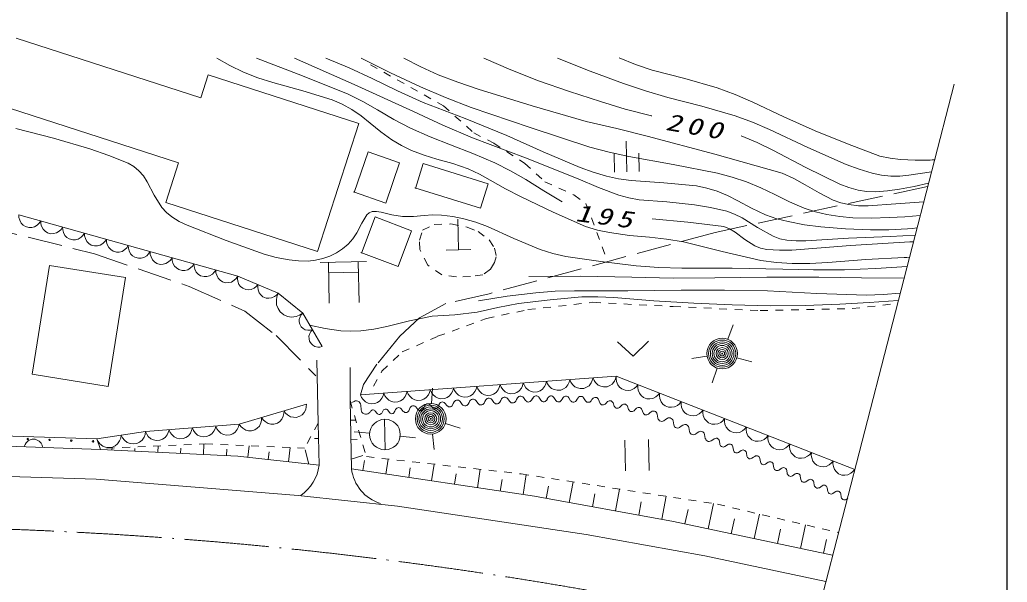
# Model space of a CAD drawing. Units: millimetres, scale not verified. Extents: x -48484 to 680000, y 20000 to 380000.
# Drawn here: x 514869 to 579000, y 293342 to 329852 of the extents above; entities that cross this region are included whole.
import ezdxf

# ---------------------------------------------------------------- set-up
doc = ezdxf.new("R2010")
doc.units = ezdxf.units.MM
doc.header["$LTSCALE"] = 1000
for name, pattern in [('USER1', [1, 0.5, -0.5]), ('USER2', [3, 2.25, -0.75]), ('USER5', [7.000001, 5.508197, -0.688525, 0.114754, -0.688525])]:
    doc.linetypes.add(name, pattern=pattern)
for name, color, linetype, lineweight in [('M-TTL-BAND', 7, 'Continuous', 25), ('S-BGD', 1, 'Continuous', 13), ('S-BGD-HTXT', 6, 'Continuous', 13), ('S-BMK', 3, 'USER5', 13)]:
    doc.layers.add(name, color=color, linetype=linetype, lineweight=lineweight)
doc.styles.add('ＭＳ ゴシック', font='')
doc.styles.get('ＭＳ ゴシック').set_extended_font_data('MS Gothic')

# ---------------------------------------------------------------- blocks, each defined once
blk = doc.blocks.new('BUHIN143')
at = {"layer": 'S-BGD'}
blk.add_lwpolyline([(-183, 715), (-334, 619), (-451, 498), (-573, 318), (-618, 139), (-629, -43), (-572, -265), (-476, -419), (-350, -554), (-157, -653), (4, -700), (183, -715)], dxfattribs=at)
blk = doc.blocks.new('BUHIN144')
at = {"layer": 'S-BGD'}
blk.add_lwpolyline([(-90, 707), (-246, 633), (-373, 531), (-511, 373), (-576, 207), (-608, 34), (-580, -185), (-506, -345), (-401, -489), (-228, -607), (-80, -671), (90, -707)], dxfattribs=at)
blk = doc.blocks.new('BUHIN146')
at = {"layer": 'S-BGD'}
blk.add_lwpolyline([(313, 545), (164, 576), (20, 572), (-161, 534), (-295, 452), (-409, 347), (-506, 178), (-539, 27), (-542, -131), (-483, -306), (-413, -429), (-313, -545)], dxfattribs=at)
blk = doc.blocks.new('BUHIN147')
at = {"layer": 'S-BGD'}
blk.add_lwpolyline([(-499, 628), (-606, 466), (-669, 293), (-710, 61), (-675, -137), (-605, -322), (-450, -517), (-286, -627), (-101, -705), (135, -718), (315, -693), (499, -628)], dxfattribs=at)
blk = doc.blocks.new('BUHIN148')
at = {"layer": 'S-BGD'}
blk.add_lwpolyline([(-431, 627), (-543, 481), (-614, 322), (-667, 105), (-648, -85), (-594, -265), (-460, -459), (-312, -574), (-142, -661), (80, -688), (252, -676), (431, -627)], dxfattribs=at)
blk = doc.blocks.new('BUHIN149')
at = {"layer": 'S-BGD'}
blk.add_lwpolyline([(-553, 522), (-632, 356), (-667, 185), (-674, -39), (-615, -220), (-524, -384), (-353, -546), (-183, -627), (1, -675), (224, -655), (389, -608), (553, -522)], dxfattribs=at)
blk = doc.blocks.new('BUHIN156')
at = {"layer": 'S-BGD'}
blk.add_lwpolyline([(-425, 626), (-537, 482), (-608, 323), (-663, 108), (-645, -81), (-592, -260), (-460, -454), (-313, -569), (-145, -656), (76, -685), (247, -674), (425, -626)], dxfattribs=at)
blk = doc.blocks.new('BUHIN157')
at = {"layer": 'S-BGD'}
blk.add_lwpolyline([(-113, 747), (-277, 665), (-409, 553), (-551, 383), (-616, 205), (-645, 21), (-610, -211), (-527, -378), (-413, -529), (-226, -650), (-67, -714), (113, -747)], dxfattribs=at)
blk = doc.blocks.new('BUHIN191')
at = {"layer": 'S-BGD'}
blk.add_lwpolyline([(-281, 530), (-137, 552), (0, 544), (170, 505), (296, 422), (399, 317), (486, 153), (515, 8), (513, -142), (452, -307), (382, -426), (281, -530)], dxfattribs=at)
blk = doc.blocks.new('BUHIN217')
at = {"layer": 'S-BGD'}
blk.add_lwpolyline([(-225, 339), (-129, 342), (-81, 335), (-33, 315), (8, 279), (36, 236), (50, 190), (53, 138), (40, 87), (-40, -87), (-48, -137), (-51, -181), (-35, -234), (-4, -281), (36, -316), (84, -333), (129, -342), (225, -339)], dxfattribs=at)
blk = doc.blocks.new('BUHIN218')
at = {"layer": 'S-BGD'}
blk.add_lwpolyline([(-289, 379), (-177, 390), (-120, 386), (-63, 366), (-12, 327), (24, 279), (44, 226), (51, 165), (40, 105), (-40, -105), (-46, -164), (-46, -215), (-23, -276), (17, -329), (66, -366), (124, -383), (177, -390), (289, -379)], dxfattribs=at)
blk = doc.blocks.new('BUHIN219')
at = {"layer": 'S-BGD'}
blk.add_lwpolyline([(-284, 430), (-163, 433), (-101, 424), (-41, 399), (11, 353), (46, 299), (64, 240), (67, 174), (50, 111), (-50, -111), (-61, -174), (-65, -229), (-45, -296), (-6, -356), (45, -400), (106, -421), (163, -433), (284, -430)], dxfattribs=at)
blk = doc.blocks.new('BUHIN220')
at = {"layer": 'S-BGD'}
blk.add_lwpolyline([(-236, 422), (-122, 416), (-65, 404), (-11, 376), (34, 329), (64, 277), (76, 220), (75, 158), (55, 100), (-55, -100), (-69, -158), (-77, -209), (-63, -273), (-30, -332), (14, -377), (69, -401), (122, -416), (236, -422)], dxfattribs=at)
blk = doc.blocks.new('BUHIN221')
at = {"layer": 'S-BGD'}
blk.add_lwpolyline([(-140, 460), (-31, 430), (22, 406), (69, 368), (103, 313), (121, 255), (121, 198), (106, 138), (74, 86), (-74, -86), (-101, -139), (-119, -187), (-119, -252), (-99, -317), (-66, -369), (-17, -405), (31, -430), (140, -460)], dxfattribs=at)
blk = doc.blocks.new('BUHIN222')
at = {"layer": 'S-BGD'}
blk.add_lwpolyline([(-68, 553), (51, 498), (106, 460), (152, 406), (180, 337), (189, 268), (177, 202), (149, 136), (102, 83), (-102, -83), (-143, -138), (-173, -190), (-187, -264), (-177, -342), (-149, -409), (-101, -459), (-51, -498), (68, -553)], dxfattribs=at)
blk = doc.blocks.new('BUHIN223')
at = {"layer": 'S-BGD'}
blk.add_lwpolyline([(-54, 475), (48, 426), (95, 393), (134, 347), (157, 287), (164, 228), (154, 171), (129, 116), (88, 70), (-88, -70), (-124, -117), (-150, -161), (-162, -225), (-154, -292), (-131, -349), (-90, -392), (-48, -426), (54, -475)], dxfattribs=at)
blk = doc.blocks.new('BUHIN282')
at = {"layer": 'S-BGD'}
for radius in [995, 880, 765, 645, 530, 390, 270, 155, 30]:
    blk.add_circle((0, 0), radius, dxfattribs=at)
blk = doc.blocks.new('BUHIN283')
at = {"layer": 'S-BGD'}
blk.add_line((851, 516), (-851, -516), dxfattribs=at)
blk.add_circle((0, 0), 995, dxfattribs=at)
blk = doc.blocks.new('BUHIN284')
at = {"layer": 'S-BGD'}
for p, q in [((456, 1177), (-1254, 140)), ((-458, -1173), (1252, -136))]:
    blk.add_line(p, q, dxfattribs=at)
blk = doc.blocks.new('BUHIN286')
at = {"layer": 'S-BGD'}
blk.add_lwpolyline([(-112, 1101), (-402, -244), (925, -609)], dxfattribs=at)
blk = doc.blocks.new('BUHIN287')
at = {"layer": 'S-BGD'}
for p, q in [((-239, 790), (-1266, 168)), ((855, 518), (-855, -518)), ((590, -578), (-436, -1200))]:
    blk.add_line(p, q, dxfattribs=at)

msp = doc.modelspace()

# ---------------------------------------------------------------- linework, layer by layer
at = {"layer": 'M-TTL-BAND'}
msp.add_line((579000, 20000), (579000, 370000), dxfattribs=at)
at = {"layer": 'S-BGD'}
for p, q in [((526635, 324790), (514626, 328664)), ((527112, 326272), (526635, 324790)), ((536887, 323119), (527112, 326272)), ((513255, 324414), (525180, 320567)), ((534204, 314801), (536887, 323119)), ((537493, 321275), (536585, 318639)), ((539538, 320571), (537493, 321275)), ((525180, 320567), (524346, 317981)), ((538638, 317954), (539538, 320571)), ((541062, 320513), (540563, 318902)), ((545293, 319202), (541062, 320513)), ((540526, 318937), (544801, 317613)), ((544801, 317613), (545293, 319202)), ((536549, 318673), (538638, 317954)), ((524346, 317981), (534204, 314801)), ((514811, 317190), (529025, 313210)), ((537942, 317050), (537061, 314701)), ((540316, 316159), (537942, 317050)), ((543325, 316914), (543367, 314915)), ((539441, 313829), (540316, 316159)), ((542563, 314897), (544172, 314932)), ((537024, 314736), (539441, 313829)), ((516806, 313911), (515677, 306845)), ((521743, 313123), (516806, 313911)), ((534388, 314092), (537388, 314156)), ((534913, 314103), (534970, 311456)), ((536855, 314145), (536912, 311498)), ((520614, 306057), (521743, 313123)), ((529025, 313210), (531654, 312108)), ((534928, 313428), (536870, 313470)), ((531654, 312108), (533246, 310811)), ((533246, 310811), (534508, 308638)), ((560845, 309118), (561206, 310051)), ((559497, 308026), (558509, 307866)), ((561448, 307919), (562411, 307652)), ((534245, 303678), (534168, 307754)), ((536319, 305131), (536319, 307270)), ((560162, 307238), (559841, 306291)), ((515677, 306845), (520614, 306057)), ((537002, 305507), (553609, 306717)), ((553609, 306717), (569093, 300660)), ((541614, 304950), (541672, 305949)), ((529115, 303600), (533488, 304910)), ((536414, 300701), (536319, 305131)), ((523046, 303122), (529115, 303600)), ((534245, 303678), (534304, 300937)), ((536346, 303857), (536688, 303864)), ((542509, 303647), (543462, 303342)), ((513750, 302848), (519871, 302649)), ((519871, 302649), (523046, 303122)), ((537592, 303021), (536596, 303110)), ((539583, 302829), (540578, 302726)), ((541674, 302959), (541791, 301966)), ((520112, 301965), (502693, 302586)), ((519871, 302649), (520112, 301965)), ((520855, 301929), (520862, 302059)), ((523828, 301782), (523848, 302188)), ((526801, 301635), (526834, 302318)), ((529690, 301452), (529773, 302196)), ((532326, 301157), (532429, 302080)), ((534267, 302672), (534001, 302666)), ((536373, 302595), (536781, 302603)), ((529030, 301525), (520112, 301965)), ((522342, 301855), (522350, 302016)), ((525314, 301709), (525331, 302035)), ((528287, 301562), (528308, 301981)), ((534304, 300937), (529030, 301525)), ((531008, 301304), (531064, 301805)), ((533645, 301010), (533396, 301928)), ((536400, 301332), (537155, 301560)), ((537157, 300590), (537256, 301250)), ((538644, 300368), (538789, 301337)), ((541617, 299923), (541779, 301005)), ((505227, 300488), (519825, 300030)), ((548307, 298922), (536414, 300701)), ((540130, 300145), (540222, 300761)), ((543103, 299701), (543206, 300383)), ((544590, 299478), (544769, 300673)), ((547563, 299033), (547757, 300326)), ((519825, 300030), (532940, 298978)), ((546077, 299256), (546189, 300006)), ((549058, 298786), (549199, 299568)), ((550560, 298514), (550803, 299855)), ((532940, 298978), (539408, 298275)), ((557321, 297292), (548307, 298922)), ((552063, 298243), (552212, 299070)), ((553565, 297971), (553821, 299388)), ((556570, 297427), (556840, 298921)), ((539408, 298275), (551650, 296434)), ((555067, 297699), (555225, 298572)), ((559571, 296814), (559917, 298444)), ((558071, 297132), (558268, 298061)), ((562571, 296176), (562908, 297765)), ((567658, 295096), (557321, 297292)), ((561071, 296495), (561277, 297467)), ((565571, 295539), (565895, 297066)), ((551650, 296434), (559359, 295056)), ((564071, 295858), (564269, 296793)), ((567071, 295221), (567261, 296119)), ((559359, 295056), (567216, 293385))]:
    msp.add_line(p, q, dxfattribs=at)
at = {"layer": 'S-BGD', "linetype": 'USER1'}
for p, q in [((537644, 326929), (542387, 324270)), ((542387, 324270), (544350, 322515)), ((544350, 322515), (545649, 321837)), ((545649, 321837), (547667, 320532)), ((547667, 320532), (548976, 319340)), ((548976, 319340), (550856, 318482)), ((550856, 318482), (551639, 317921)), ((551639, 317921), (553000, 314291)), ((540820, 315555), (541028, 316204)), ((541028, 316204), (541754, 316552)), ((541776, 316553), (542863, 316598)), ((542863, 316598), (543934, 316399)), ((543934, 316399), (544629, 316103)), ((540855, 314934), (540820, 315555)), ((544629, 316103), (545351, 315563)), ((545351, 315563), (545696, 315037)), ((541366, 313923), (540855, 314934)), ((545696, 315037), (545819, 314463)), ((545819, 314463), (545694, 314104)), ((542290, 313298), (541366, 313923)), ((545437, 313655), (544934, 313288)), ((545694, 314104), (545437, 313655)), ((543226, 313163), (542290, 313298)), ((544136, 313182), (543226, 313163)), ((544934, 313288), (544136, 313182)), ((547870, 311035), (552097, 311511)), ((552097, 311511), (557303, 311238)), ((557303, 311238), (562957, 310974)), ((562957, 310974), (568925, 311102)), ((568925, 311102), (571742, 311419)), ((542002, 309305), (545187, 310464)), ((545187, 310464), (547870, 311035)), ((539712, 308293), (542002, 309305)), ((538391, 307045), (539712, 308293)), ((537834, 306070), (538391, 307045)), ((536319, 305131), (537379, 301494)), ((534245, 303678), (533368, 302039)), ((520531, 302044), (526909, 302321)), ((526909, 302321), (533368, 302039)), ((537379, 301494), (547434, 300376)), ((547434, 300376), (560173, 298405)), ((560173, 298405), (568037, 296565))]:
    msp.add_line(p, q, dxfattribs=at)
at = {"layer": 'S-BGD', "linetype": 'USER2'}
for p, q in [((573826, 319038), (560024, 316046)), ((512495, 316456), (519727, 314666)), ((560024, 316046), (545345, 312072)), ((519727, 314666), (525880, 312536)), ((525880, 312536), (529489, 310939)), ((545345, 312072), (542534, 311434)), ((542534, 311434), (540821, 310499)), ((529489, 310939), (531513, 309354)), ((540821, 310499), (539562, 309317)), ((531513, 309354), (534103, 306740)), ((539562, 309317), (538061, 307487)), ((538061, 307487), (537190, 306184)), ((537190, 306184), (537002, 305507))]:
    msp.add_line(p, q, dxfattribs=at)
at = {"layer": 'S-BGD'}
for points in [[(527678, 327356), (528520, 326883), (529396, 326460), (530341, 326089), (531311, 325774), (533247, 325238), (535156, 324647), (535804, 324366), (536435, 324026), (537046, 323613), (537627, 323146), (538309, 322579), (539031, 322057), (539661, 321687), (540317, 321371), (541126, 321058), (541958, 320800), (542991, 320515), (543999, 320173), (544718, 319837), (545422, 319440), (546413, 318874), (547431, 318363), (549516, 317366), (551618, 316429), (552383, 316204), (553166, 316037), (554460, 315855), (555766, 315732), (556865, 315616), (557967, 315438), (560477, 314803), (563001, 314228), (564014, 314103), (565034, 314038), (566184, 314033), (567341, 314088), (569821, 314285), (572299, 314421), (572468, 314428), (572648, 314435)], [(530239, 327357), (533226, 326214), (536193, 325014), (537159, 324536), (538105, 324001), (539154, 323385), (540241, 322816), (541530, 322247), (542853, 321729), (544297, 321175), (545716, 320566), (546744, 320056), (547746, 319492), (548914, 318749), (550099, 318035)], [(532716, 327359), (536589, 325656), (540440, 323897), (542344, 323016), (544271, 322191), (547710, 320886), (551124, 319526), (552445, 318962), (553781, 318457), (554432, 318285), (555095, 318171), (556891, 318040), (558680, 317848), (559738, 317665), (560787, 317422), (561291, 317238), (561777, 316997), (562774, 316371), (563804, 315796), (564240, 315642), (564691, 315546), (565297, 315498), (565926, 315510), (568701, 315680), (571428, 315788), (572214, 315818), (573012, 315847)], [(534756, 327360), (536270, 326732), (537760, 326048), (539402, 325239), (541068, 324485), (543793, 323439), (546493, 322338), (548870, 321277), (551274, 320269), (552108, 319955), (552966, 319696), (553763, 319530), (554572, 319423), (556689, 319275), (558809, 319066), (559492, 318924), (560165, 318723), (560842, 318444), (561499, 318108), (562389, 317621), (563303, 317190), (564029, 316941), (564774, 316749), (565835, 316548), (566904, 316408), (568506, 316283), (570114, 316218), (571311, 316223), (572514, 316289), (572821, 316313), (573139, 316341)], [(537051, 327362), (538954, 326406), (540891, 325500), (542517, 324808), (544175, 324167), (548023, 322850), (551893, 321590), (553156, 321255), (554433, 320977), (557307, 320466), (560177, 319894), (561126, 319645), (562065, 319335), (562994, 318948), (563908, 318501), (564848, 318035), (565813, 317623), (566546, 317385), (567294, 317204), (568122, 317073), (568967, 317001), (570160, 316977), (571353, 317014), (572351, 317071), (573347, 317144)], [(539808, 327363), (540909, 326797), (542034, 326285), (543328, 325791), (544643, 325352), (548139, 324267), (551656, 323238), (553642, 322803), (555625, 322307), (560009, 321127), (564377, 319889), (565138, 319546), (565877, 319146), (566777, 318613), (567700, 318137), (568187, 317966), (568703, 317850), (569331, 317780), (569970, 317769), (571769, 317910), (573576, 318033)], [(544998, 327366), (546766, 326603), (548567, 325891), (550566, 325188), (552586, 324541), (554195, 324057), (555820, 323631), (555868, 323620), (555927, 323607)], [(549793, 327369), (551919, 326510), (554073, 325704), (555506, 325232), (556964, 324814), (559158, 324244), (561332, 323617), (562454, 323204), (563555, 322734), (566040, 321567), (568545, 320457), (569375, 320144), (570224, 319887), (570824, 319761), (571432, 319694), (572019, 319703), (572615, 319772), (573347, 319882), (574076, 319971)], [(553793, 327372), (554859, 326946), (555944, 326577), (558063, 326030), (560166, 325425), (561327, 324995), (562474, 324504), (564487, 323545), (566531, 322638), (568621, 321795), (570735, 321007), (571390, 320862), (572067, 320774), (573015, 320729), (573984, 320745), (574126, 320750), (574278, 320756)], [(514625, 322802), (517060, 322159), (519421, 321473), (520656, 321045), (521900, 320549), (522272, 320323), (522603, 320052), (522896, 319714), (523147, 319331), (523603, 318476), (524105, 317666), (524401, 317345), (524738, 317070), (525223, 316768), (525750, 316512), (528282, 315525), (530742, 314631), (531530, 314420), (532356, 314263), (532976, 314196), (533591, 314190), (534075, 314243), (534545, 314356), (534999, 314511), (535441, 314727), (535830, 314983), (536187, 315291), (536493, 315633), (536759, 316023), (537078, 316659), (537413, 317197), (537570, 317326), (537755, 317398), (538030, 317416), (538337, 317373), (539035, 317193), (539726, 317076), (540431, 317078), (541126, 317139), (541682, 317180), (542250, 317160), (542986, 317076), (543713, 316933), (544491, 316711), (545249, 316431), (546948, 315651), (548664, 314931), (549484, 314690), (550327, 314482)], [(561724, 322326), (562758, 321888), (563779, 321388), (565927, 320260), (568124, 319174), (568706, 318954), (569311, 318790), (569860, 318711), (570429, 318690), (571213, 318739), (572003, 318850), (572949, 319032), (573891, 319256)], [(555933, 316920), (558252, 316711), (560587, 316438), (560965, 316277), (561320, 316061), (561949, 315586), (562603, 315168), (562981, 315029), (563381, 314947), (564202, 314888), (565021, 314890), (568831, 315192), (572668, 315436), (572788, 315442), (572909, 315448)], [(550327, 314482), (552616, 314156), (554907, 313890), (556379, 313780), (557856, 313730), (561137, 313728), (564416, 313666), (566423, 313616), (568430, 313627), (570457, 313710), (572494, 313839)], [(547941, 313196), (551280, 313202), (554628, 313147), (557315, 313089), (560013, 313091), (563390, 313147), (566768, 313144), (569537, 313104), (572299, 313083)], [(531654, 312108), (531565, 311877), (531534, 311644), (531546, 311342), (531643, 311104), (531782, 310892), (532028, 310691), (532264, 310598), (532517, 310551), (532815, 310599), (533033, 310680), (533246, 310811)], [(533692, 310027), (534699, 309818), (535717, 309668), (536359, 309634), (537011, 309661), (537861, 309773), (538708, 309945), (540179, 310306), (541646, 310603), (543114, 310705), (544585, 310867), (545910, 311175), (547254, 311426), (549306, 311673), (551365, 311860), (552402, 311874), (553440, 311828), (556044, 311607), (558656, 311446), (561141, 311338), (563629, 311289), (565876, 311311), (568132, 311393), (570024, 311502), (571925, 311636)], [(544662, 311609), (546523, 311903), (548387, 312136), (549640, 312228), (550906, 312261), (554364, 312249), (557821, 312296), (560628, 312308), (563434, 312261), (566643, 312089), (569849, 311977), (570945, 312017), (572047, 312109)], [(536443, 305007), (536581, 305082), (536657, 305109), (536741, 305115), (536828, 305093), (536901, 305053), (536957, 304995), (537000, 304921), (537018, 304838), (537033, 304523), (537058, 304444), (537086, 304378), (537149, 304312), (537231, 304267), (537315, 304246), (537398, 304257), (537471, 304278), (537609, 304354)]]:
    msp.add_lwpolyline(points, dxfattribs=at)
for centre in [(515391, 302634), (516804, 302583), (518217, 302533), (519631, 302483)]:
    msp.add_circle(centre, 49.8, dxfattribs=at)
for centre, radius, start, end in [((531596, 301247), 2726, 303.81763, 353.46564), ((539105, 301042), 2713, 187.20734, 252.58923)]:
    msp.add_arc(centre, radius, start, end, dxfattribs=at)
at = {"layer": 'S-BGD-HTXT'}
msp.add_line((557344, 255122), (575548, 325677), dxfattribs=at)
at = {"layer": 'S-BMK'}
msp.add_arc((504222, 22116), 274846, 77.10114, 96.45154, dxfattribs=at)

# ---------------------------------------------------------------- block references
at = {"rotation": 60}
for name, p in [('BUHIN287', (554279, 320977)), ('BUHIN143', (515522, 316991)), ('BUHIN143', (516943, 316593)), ('BUHIN143', (518365, 316195)), ('BUHIN143', (519786, 315797)), ('BUHIN143', (521208, 315399)), ('BUHIN143', (522629, 315001)), ('BUHIN143', (524050, 314603)), ('BUHIN143', (525472, 314205)), ('BUHIN143', (526893, 313807)), ('BUHIN143', (528314, 313409)), ('BUHIN144', (529682, 312935)), ('BUHIN144', (530997, 312384)), ('BUHIN146', (533561, 310267)), ('BUHIN286', (554705, 308483)), ('BUHIN146', (534193, 309181)), ('BUHIN282', (560484, 308185)), ('BUHIN156', (551345, 306552)), ('BUHIN156', (552854, 306662)), ('BUHIN156', (542286, 305892)), ('BUHIN156', (543796, 306002)), ('BUHIN156', (545305, 306112)), ('BUHIN156', (546815, 306222)), ('BUHIN156', (548325, 306332)), ('BUHIN156', (549835, 306442)), ('BUHIN157', (554313, 306442)), ('BUHIN156', (537756, 305562)), ('BUHIN156', (539266, 305672)), ('BUHIN156', (540776, 305782)), ('BUHIN157', (555721, 305891)), ('BUHIN149', (532759, 304691)), ('BUHIN282', (541557, 303952)), ('BUHIN218', (542547, 304883)), ('BUHIN219', (543534, 304976)), ('BUHIN219', (544564, 305038)), ('BUHIN219', (545593, 305101)), ('BUHIN219', (546622, 305164)), ('BUHIN219', (547651, 305227)), ('BUHIN220', (548649, 305251)), ('BUHIN220', (549615, 305238)), ('BUHIN220', (550581, 305225)), ('BUHIN220', (551548, 305212)), ('BUHIN221', (552499, 305097)), ('BUHIN157', (557128, 305341)), ('BUHIN149', (531302, 304255)), ('BUHIN217', (538015, 304379)), ('BUHIN217', (538828, 304431)), ('BUHIN218', (539707, 304517)), ('BUHIN218', (540654, 304639)), ('BUHIN218', (541600, 304761)), ('BUHIN221', (553436, 304879)), ('BUHIN221', (554373, 304662)), ('BUHIN221', (555310, 304445)), ('BUHIN157', (558536, 304790)), ('BUHIN157', (559944, 304240)), ('BUHIN148', (525322, 303302)), ('BUHIN148', (526839, 303421)), ('BUHIN148', (528357, 303540)), ('BUHIN149', (529844, 303818)), ('BUHIN283', (538588, 302931)), ('BUHIN222', (556291, 304119)), ('BUHIN222', (557317, 303683)), ('BUHIN157', (561351, 303689)), ('BUHIN147', (520665, 302767)), ('BUHIN147', (522252, 303004)), ('BUHIN148', (523804, 303182)), ('BUHIN222', (558344, 303248)), ('BUHIN157', (562759, 303138)), ('BUHIN191', (515757, 302121)), ('BUHIN284', (554966, 301588)), ('BUHIN222', (559370, 302812)), ('BUHIN223', (560321, 302404)), ('BUHIN157', (564167, 302588)), ('BUHIN223', (561197, 302022)), ('BUHIN157', (565574, 302037)), ('BUHIN223', (562073, 301641)), ('BUHIN223', (562949, 301260)), ('BUHIN157', (566982, 301486)), ('BUHIN223', (563825, 300879)), ('BUHIN223', (564701, 300498)), ('BUHIN157', (568390, 300936)), ('BUHIN223', (565577, 300116)), ('BUHIN223', (566452, 299735)), ('BUHIN223', (567328, 299354)), ('BUHIN223', (568204, 298973))]:
    msp.add_blockref(name, p, dxfattribs=at)

# ---------------------------------------------------------------- texts
at = {"layer": 'S-BGD', "char_height": 1100, "attachment_point": 7, "style": 'ＭＳ ゴシック'}
for s, insert, rotation in [('\\T1.33;\\W1.35;\\Q15;200', (556755, 322692), 350.4), ('\\T1.33;\\W1.35;\\Q15;195', (550912, 316772), 352.6)]:
    msp.add_mtext(s, dxfattribs=dict(at, insert=insert, rotation=rotation))

doc.saveas('drawing.dxf')
